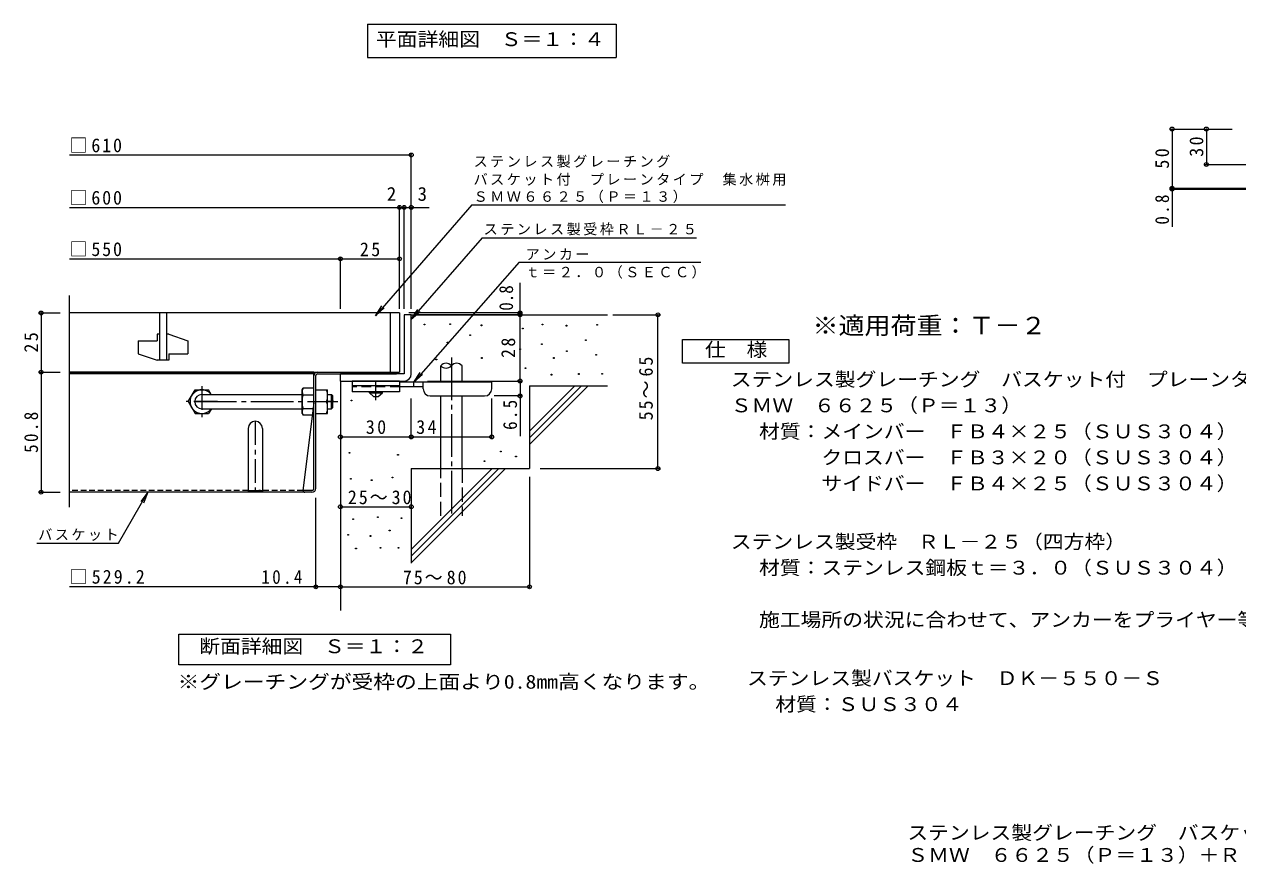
# Model space of a CAD drawing. Units: millimetres at full size, sheet at 1:4, with parts at other scales. Extents: x -928 to 1022, y -779 to 757.
# Drawn here: x -893 to 134, y -779 to -70 of the extents above; entities that cross this region are included whole.
import ezdxf
from ezdxf.enums import TextEntityAlignment as Align

# ---------------------------------------------------------------- set-up
doc = ezdxf.new("R2010")
doc.units = ezdxf.units.MM
doc.header["$LTSCALE"] = 4
doc.header["$PDMODE"] = 32
doc.header["$PDSIZE"] = 3.2
for name, pattern in [('CHAIN1', [8, 5, -1, 1, -1]), ('CHAIN2', [12, 9, -1, 1, -1]), ('DASHED1', [1.8, 1.2, -0.6]), ('DASHED2', [3, 2, -1]), ('DASHED3', [4, 3, -1])]:
    doc.linetypes.add(name, pattern=pattern)
for name, color, linetype, lineweight in [('A-4_その他', 7, 'Continuous', 9), ('A-5_文字', 7, 'Continuous', 9), ('D-0_芯', 7, 'Continuous', 9), ('D-1_躯体', 2, 'Continuous', 9), ('D-2_仕上', 3, 'Continuous', 9), ('D-4_その他', 7, 'Continuous', 9), ('D-5_文字', 7, 'Continuous', 9), ('D-6_寸法', 6, 'Continuous', 9), ('D-7_ハッチ', 2, 'Continuous', 9), ('D-8_記号', 2, 'Continuous', 9), ('D-9_0-HOJO', 4, 'Continuous', 9), ('D-B_7-WAKU-T', 2, 'Continuous', 9)]:
    doc.layers.add(name, color=color, linetype=linetype, lineweight=lineweight)
doc.layers.add('F-5_F-5ﾚｲﾔ', color=2, linetype='Continuous')
doc.styles.add('ＭＳ ゴシック', font='')
doc.styles.get('ＭＳ ゴシック').set_extended_font_data('MS Gothic')

msp = doc.modelspace()

# ---------------------------------------------------------------- linework, layer by layer
at = {"layer": 'A-4_その他'}
for p, q in [((77.008, -158.095), (129.089, -158.095)), ((78.208, -158.095), (78.208, -208.095)), ((107.229, -158.095), (107.229, -188.095)), ((106.029, -188.095), (240.892, -188.095)), ((77.008, -208.095), (164.759, -208.095)), ((77.008, -208.895), (164.892, -208.895)), ((78.208, -208.095), (78.208, -240.886))]:
    msp.add_line(p, q, dxfattribs=at)
for p in [(78.208, -158.095), (107.229, -158.095), (107.229, -188.095), (78.208, -208.095), (78.208, -208.895)]:
    msp.add_point(p, dxfattribs=at)
at = {"layer": 'A-5_文字'}
for p, q in [((-602.491, -69.561), (-392.091, -69.561)), ((-602.491, -69.561), (-602.491, -97.561)), ((-392.091, -69.561), (-392.091, -97.561)), ((-602.491, -97.561), (-392.091, -97.561))]:
    msp.add_line(p, q, dxfattribs=at)
at = {"layer": 'D-0_芯'}
for points in [[(-554.511, -323.581), (-554.511, -322.981), (-553.911, -322.981), (-553.911, -323.581)], [(-532.855, -323.31), (-532.855, -322.71), (-532.255, -322.71), (-532.255, -323.31)], [(-506.326, -324.393), (-506.326, -323.793), (-505.726, -323.793), (-505.726, -324.393)], [(-471.406, -327.1), (-471.406, -326.5), (-470.806, -326.5), (-470.806, -327.1)], [(-454.623, -323.581), (-454.623, -322.981), (-454.023, -322.981), (-454.023, -323.581)], [(-434.321, -324.664), (-434.321, -324.063), (-433.721, -324.063), (-433.721, -324.664)], [(-408.334, -323.851), (-408.334, -323.251), (-407.734, -323.251), (-407.734, -323.851)], [(-535.021, -339.011), (-535.021, -338.41), (-534.421, -338.41), (-534.421, -339.011)], [(-515.801, -332.784), (-515.801, -332.184), (-515.201, -332.184), (-515.201, -332.784)], [(-418.079, -336.845), (-418.079, -336.245), (-417.479, -336.245), (-417.479, -336.845)], [(-473.572, -344.424), (-473.572, -343.824), (-472.972, -343.824), (-472.972, -344.424)], [(-455.164, -340.364), (-455.164, -339.764), (-454.564, -339.764), (-454.564, -340.364)], [(-434.05, -346.319), (-434.05, -345.719), (-433.45, -345.719), (-433.45, -346.319)], [(-409.146, -349.297), (-409.146, -348.697), (-408.546, -348.697), (-408.546, -349.297)], [(-544.495, -353.358), (-544.495, -352.757), (-543.895, -352.757), (-543.895, -353.358)], [(-506.056, -352.004), (-506.056, -351.404), (-505.456, -351.404), (-505.456, -352.004)], [(-445.149, -352.004), (-445.149, -351.404), (-444.548, -351.404), (-444.548, -352.004)], [(-468.97, -360.666), (-468.97, -360.066), (-468.37, -360.066), (-468.37, -360.666)], [(-447.043, -366.08), (-447.043, -365.48), (-446.443, -365.48), (-446.443, -366.08)], [(-424.034, -365.539), (-424.034, -364.939), (-423.434, -364.939), (-423.434, -365.539)], [(-404.273, -365.268), (-404.273, -364.668), (-403.673, -364.668), (-403.673, -365.268)], [(-616.247, -387.821), (-616.247, -387.221), (-615.647, -387.221), (-615.647, -387.821)], [(-489.834, -431.079), (-489.834, -430.479), (-489.234, -430.479), (-489.234, -431.079)], [(-617.822, -432.287), (-617.822, -431.687), (-617.222, -431.687), (-617.222, -432.287)], [(-576.909, -433.945), (-576.909, -433.345), (-576.309, -433.345), (-576.309, -433.945)], [(-503.639, -439.2), (-503.639, -438.6), (-503.04, -438.6), (-503.04, -439.2)], [(-477.091, -435.379), (-477.091, -434.779), (-476.491, -434.779), (-476.491, -435.379)], [(-616.856, -454.058), (-616.856, -453.457), (-616.256, -453.457), (-616.256, -454.058)], [(-599.193, -455.276), (-599.193, -454.676), (-598.593, -454.676), (-598.593, -455.276)], [(-581.53, -453.144), (-581.53, -452.544), (-580.93, -452.544), (-580.93, -453.144)], [(-614.724, -488.166), (-614.724, -487.566), (-614.124, -487.566), (-614.124, -488.166)], [(-594.016, -486.643), (-594.016, -486.043), (-593.416, -486.043), (-593.416, -486.643)], [(-574.069, -487.404), (-574.069, -486.804), (-573.469, -486.804), (-573.469, -487.404)], [(-618.988, -501.565), (-618.988, -500.965), (-618.388, -500.965), (-618.388, -501.565)], [(-600.106, -502.479), (-600.106, -501.879), (-599.506, -501.879), (-599.506, -502.479)], [(-583.966, -497.758), (-583.966, -497.158), (-583.366, -497.158), (-583.366, -497.758)], [(-612.44, -512.985), (-612.44, -512.385), (-611.84, -512.385), (-611.84, -512.985)], [(-591.732, -512.376), (-591.732, -511.776), (-591.132, -511.776), (-591.132, -512.376)], [(-576.505, -512.376), (-576.505, -511.776), (-575.905, -511.776), (-575.905, -512.376)]]:
    msp.add_lwpolyline(points, close=True, dxfattribs=at)
at = {"layer": 'D-1_躯体'}
for p, q in [((-571.361, -315.201), (-571.361, -365.201)), ((-565.361, -315.201), (-571.361, -315.201)), ((-565.361, -365.201), (-565.361, -315.201)), ((-571.361, -365.201), (-625.361, -365.201)), ((-625.361, -371.201), (-625.361, -365.201)), ((-625.361, -371.201), (-571.361, -371.201))]:
    msp.add_line(p, q, dxfattribs=at)
at = {"layer": 'D-1_躯体', "color": 3}
for p, q in [((-636.168, -382.601), (-632.768, -382.601)), ((-632.768, -382.601), (-631.768, -383.601)), ((-632.768, -394.601), (-632.768, -382.601)), ((-631.768, -393.601), (-631.768, -383.601)), ((-636.168, -394.601), (-632.768, -394.601)), ((-632.768, -394.601), (-631.768, -393.601))]:
    msp.add_line(p, q, dxfattribs=at)
at = {"layer": 'D-1_躯体'}
msp.add_arc((-571.361, -365.201), 6, 270, 0, dxfattribs=at)
at = {"layer": 'D-2_仕上'}
for p, q in [((-854.428, -477.709), (-854.428, -298.97)), ((-575.361, -313.601), (-854.428, -313.601)), ((-778.361, -313.601), (-778.361, -353.601)), ((-772.361, -313.601), (-772.361, -353.601)), ((-583.361, -313.601), (-583.361, -363.601)), ((-575.361, -313.601), (-575.361, -363.601)), ((-796.361, -337.101), (-796.361, -348.101)), ((-796.361, -337.101), (-780.361, -337.101)), ((-780.361, -331.601), (-780.361, -337.101)), ((-778.361, -331.601), (-780.361, -331.601)), ((-770.361, -331.601), (-772.361, -331.601)), ((-770.361, -331.601), (-754.361, -337.101)), ((-754.361, -337.101), (-754.361, -348.101)), ((-796.361, -348.101), (-780.361, -353.601)), ((-770.361, -348.101), (-770.361, -353.601)), ((-770.361, -348.101), (-754.361, -348.101)), ((-770.361, -353.601), (-780.361, -353.601)), ((-854.428, -363.601), (-575.361, -363.601))]:
    msp.add_line(p, q, dxfattribs=at)
at = {"layer": 'D-4_その他'}
for p, q in [((-854.428, -180.054), (-565.361, -180.054)), ((-565.361, -310.019), (-565.361, -178.854)), ((-854.428, -224.332), (-575.361, -224.332)), ((-575.361, -310.019), (-575.361, -223.132)), ((-575.361, -224.332), (-573.36, -224.332)), ((-573.36, -224.332), (-550.296, -224.332)), ((-571.361, -310.019), (-571.361, -223.132)), ((-625.361, -310.019), (-625.361, -266.633)), ((-854.428, -267.833), (-625.361, -267.833)), ((-625.361, -267.833), (-575.361, -267.833)), ((-473.375, -315.201), (-473.375, -288.066)), ((-879.789, -313.601), (-862.428, -313.601)), ((-878.589, -313.601), (-878.589, -363.601)), ((-472.175, -313.601), (-567.361, -313.601)), ((-472.175, -315.201), (-562.013, -315.201)), ((-473.375, -371.201), (-473.375, -315.201)), ((-394.949, -315.201), (-355.487, -315.201)), ((-356.687, -445.201), (-356.687, -315.201)), ((-879.789, -363.601), (-862.428, -363.601)), ((-878.589, -363.601), (-878.589, -465.201)), ((-551.757, -371.201), (-472.175, -371.201)), ((-473.375, -371.201), (-473.375, -417.901)), ((-565.357, -419.642), (-565.357, -385.801)), ((-497.357, -419.642), (-497.357, -385.801)), ((-472.175, -383.801), (-495.357, -383.801)), ((-456.466, -445.201), (-355.487, -445.201)), ((-465.36, -452.201), (-465.36, -546.401)), ((-879.789, -465.201), (-862.428, -465.201)), ((-788.183, -465.201), (-792.01, -474.44)), ((-646.168, -546.401), (-646.168, -470.001)), ((-625.361, -477.448), (-565.361, -477.448)), ((-646.168, -545.201), (-854.428, -545.201)), ((-625.361, -545.201), (-646.168, -545.201)), ((-625.361, -545.201), (-465.36, -545.201))]:
    msp.add_line(p, q, dxfattribs=at)
for points in [[(-625.357, -418.442), (-565.357, -418.442), (-497.357, -418.442)], [(-882.26, -508.208), (-813.013, -508.208), (-788.183, -465.201), (-794.271, -473.134)]]:
    msp.add_lwpolyline(points, dxfattribs=at)
for p in [(-565.361, -180.054), (-575.361, -224.332), (-571.361, -224.332), (-565.361, -224.332), (-625.361, -267.833), (-575.361, -267.833), (-878.589, -313.601), (-473.375, -313.601), (-473.375, -315.201), (-356.687, -315.201), (-878.589, -363.601), (-473.375, -371.201), (-473.375, -383.801), (-625.357, -418.442), (-565.357, -418.442), (-497.357, -418.442), (-356.687, -445.201), (-878.589, -465.201), (-625.361, -477.448), (-565.361, -477.448), (-646.168, -545.201), (-625.361, -545.201), (-465.36, -545.201)]:
    msp.add_point(p, dxfattribs=at)
at = {"layer": 'D-5_文字'}
for p, q in [((-514.074, -222.161), (-595.749, -316.001)), ((-514.074, -222.161), (-248.694, -222.161)), ((-505.435, -250.037), (-565.361, -318.889)), ((-505.435, -250.037), (-324.104, -250.037)), ((-474.145, -270.741), (-320.407, -270.741)), ((-595.749, -316.001), (-590.225, -307.666)), ((-595.749, -316.001), (-588.256, -309.38)), ((-565.361, -318.889), (-559.837, -310.553)), ((-565.361, -318.889), (-557.868, -312.267)), ((-563.357, -372.201), (-555.864, -365.579))]:
    msp.add_line(p, q, dxfattribs=at)
msp.add_lwpolyline([(-474.145, -270.741), (-563.357, -372.201), (-557.833, -363.865)], dxfattribs=at)
for points in [[(-335.935, -355.964), (-335.935, -335.964), (-245.935, -335.964), (-245.935, -355.964)], [(-762.159, -611.201), (-762.159, -585.201), (-532.159, -585.201), (-532.159, -611.201)]]:
    msp.add_lwpolyline(points, close=True, dxfattribs=at)
at = {"layer": 'D-6_寸法'}
for p, q in [((-565.361, -315.201), (-399.361, -315.201)), ((-540.444, -372.201), (-540.444, -358.201)), ((-522.444, -372.201), (-522.444, -358.201)), ((-625.361, -371.201), (-625.361, -565.201)), ((-465.361, -413.605), (-426.957, -375.201)), ((-465.361, -375.201), (-399.361, -375.201)), ((-465.361, -419.261), (-421.301, -375.201)), ((-465.361, -375.201), (-465.361, -445.201)), ((-465.361, -424.918), (-415.644, -375.201)), ((-540.444, -445.201), (-540.444, -383.801)), ((-522.444, -445.201), (-522.444, -383.801)), ((-565.361, -445.201), (-465.361, -445.201)), ((-565.361, -513.604), (-496.957, -445.201)), ((-565.361, -445.201), (-565.361, -525.201)), ((-565.361, -519.261), (-491.301, -445.201)), ((-565.361, -524.916), (-485.645, -445.201))]:
    msp.add_line(p, q, dxfattribs=at)
at = {"layer": 'D-6_寸法', "linetype": 'CHAIN2'}
msp.add_line((-531.444, -351.216), (-531.444, -485.201), dxfattribs=at)
at = {"layer": 'D-6_寸法', "linetype": 'DASHED3'}
for p, q in [((-540.444, -485.201), (-540.444, -445.201)), ((-522.444, -445.201), (-522.444, -485.201))]:
    msp.add_line(p, q, dxfattribs=at)
at = {"layer": 'D-6_寸法'}
for centre, start, end in [((-535.944, -362.262), 42.07146, 137.92854), ((-535.944, -354.139), 222.07146, 317.92854), ((-526.944, -362.262), 42.07146, 137.92854)]:
    msp.add_arc(centre, 6.062, start, end, dxfattribs=at)
at = {"layer": 'D-7_ハッチ'}
for p, q in [((-647.768, -363.601), (-854.428, -363.601)), ((-647.768, -365.201), (-854.428, -365.201)), ((-647.768, -462.268), (-647.768, -363.601)), ((-646.168, -462.001), (-646.168, -366.534)), ((-644.835, -365.201), (-577.761, -365.201)), ((-644.568, -363.601), (-577.761, -363.601)), ((-577.761, -363.601), (-577.761, -365.201)), ((-647.768, -389.601), (-656.992, -463.601)), ((-649.368, -465.201), (-854.428, -465.201)), ((-649.101, -463.601), (-656.992, -463.601))]:
    msp.add_line(p, q, dxfattribs=at)
at = {"layer": 'D-7_ハッチ', "linetype": 'DASHED1'}
for p, q in [((-703.368, -463.601), (-854.428, -463.601)), ((-656.992, -463.601), (-694.318, -463.601))]:
    msp.add_line(p, q, dxfattribs=at)
at = {"layer": 'D-7_ハッチ'}
for centre, radius, start, end in [((-644.568, -366.801), 3.2, 90, 180), ((-644.835, -366.534), 1.333, 90, 180), ((-655.392, -463.601), 1.6, 180, 270), ((-649.368, -462.001), 3.2, 270, 0), ((-649.101, -462.268), 1.333, 270, 0)]:
    msp.add_arc(centre, radius, start, end, dxfattribs=at)
at = {"layer": 'D-8_記号', "linetype": 'CHAIN1'}
for p, q in [((-742.561, -375.408), (-742.561, -401.794)), ((-729.368, -388.601), (-755.754, -388.601)), ((-697.368, -405.201), (-697.368, -465.201))]:
    msp.add_line(p, q, dxfattribs=at)
at = {"layer": 'D-8_記号'}
for p, q in [((-703.368, -411.201), (-703.368, -465.201)), ((-691.368, -411.201), (-691.368, -465.201)), ((-703.368, -463.601), (-691.368, -463.601)), ((-703.368, -463.601), (-694.318, -463.601))]:
    msp.add_line(p, q, dxfattribs=at)
msp.add_arc((-697.368, -411.201), 6, 0, 180, dxfattribs=at)
at = {"layer": 'D-9_0-HOJO', "color": 3}
for p, q in [((-615.357, -371.201), (-615.357, -380.201)), ((-575.357, -371.201), (-615.357, -371.201)), ((-575.357, -375.201), (-615.357, -375.201)), ((-575.357, -371.201), (-575.357, -380.201)), ((-575.357, -380.201), (-615.357, -380.201))]:
    msp.add_line(p, q, dxfattribs=at)
at = {"layer": 'D-9_0-HOJO', "color": 3, "linetype": 'DASHED2'}
msp.add_line((-575.357, -376.201), (-615.357, -376.201), dxfattribs=at)
at = {"layer": 'D-9_0-HOJO', "linetype": 'CHAIN1'}
msp.add_line((-595.357, -387.297), (-595.357, -371.201), dxfattribs=at)
at = {"layer": 'D-9_0-HOJO'}
for p, q in [((-497.357, -372.201), (-575.357, -372.201)), ((-555.347, -376.201), (-575.357, -376.201)), ((-563.357, -376.201), (-563.357, -372.201)), ((-555.357, -377.801), (-555.357, -372.201)), ((-497.357, -377.801), (-497.357, -372.201)), ((-549.357, -383.801), (-503.357, -383.801))]:
    msp.add_line(p, q, dxfattribs=at)
at = {"layer": 'D-9_0-HOJO', "color": 2}
for p, q in [((-600.857, -381.201), (-600.857, -380.201)), ((-600.857, -381.201), (-597.357, -384.2)), ((-600.857, -381.201), (-589.857, -381.201)), ((-597.357, -384.2), (-593.358, -384.2)), ((-593.358, -384.2), (-589.857, -381.201)), ((-589.857, -381.201), (-589.857, -380.201))]:
    msp.add_line(p, q, dxfattribs=at)
at = {"layer": 'D-9_0-HOJO'}
for centre, start, end in [((-549.357, -377.801), 180, 270), ((-503.357, -377.801), 270, 0)]:
    msp.add_arc(centre, 6, start, end, dxfattribs=at)
at = {"layer": 'D-B_7-WAKU-T'}
for p, q in [((-754.061, -388.601), (-748.287, -378.601)), ((-748.287, -378.601), (-736.834, -378.601)), ((-734.534, -382.585), (-736.834, -378.601)), ((-657.768, -378.601), (-656.902, -377.101)), ((-657.768, -398.601), (-657.768, -378.601)), ((-647.768, -377.101), (-656.902, -377.101)), ((-646.168, -378.601), (-636.168, -378.601)), ((-636.168, -398.601), (-636.168, -378.601)), ((-754.061, -388.601), (-748.287, -398.601)), ((-656.902, -382.874), (-647.768, -382.874)), ((-646.168, -388.601), (-637.034, -388.601)), ((-748.287, -398.601), (-736.834, -398.601)), ((-734.525, -394.601), (-736.834, -398.601)), ((-657.768, -398.601), (-656.902, -400.101)), ((-656.902, -394.328), (-647.768, -394.328)), ((-647.768, -400.101), (-656.902, -400.101)), ((-646.168, -398.601), (-636.168, -398.601))]:
    msp.add_line(p, q, dxfattribs=at)
at = {"layer": 'D-B_7-WAKU-T', "color": 3, "linetype": 'CHAIN2'}
msp.add_line((-749.137, -388.601), (-627.559, -388.601), dxfattribs=at)
at = {"layer": 'D-B_7-WAKU-T', "color": 3}
for p, q in [((-742.561, -382.601), (-657.768, -382.601)), ((-742.561, -394.601), (-657.768, -394.601))]:
    msp.add_line(p, q, dxfattribs=at)
at = {"layer": 'D-B_7-WAKU-T', "linetype": 'CHAIN1'}
msp.add_line((-630.795, -388.601), (-636.918, -388.601), dxfattribs=at)
at = {"layer": 'D-B_7-WAKU-T'}
for centre, radius, start, end in [((-742.561, -388.601), 10, 36.87019, 323.12981), ((-651.204, -380.391), 6.579, 149.99998, 176.07924), ((-651.034, -383.601), 14.866, 340.34633, 19.65366), ((-652.298, -379.921), 5.47, 180.2103, 212.68507), ((-638.403, -388.601), 19.365, 162.79973, 197.20026), ((-651.034, -393.601), 14.866, 340.34633, 19.65366), ((-652.298, -397.281), 5.47, 147.31491, 179.78969), ((-651.204, -396.811), 6.579, 183.92075, 210)]:
    msp.add_arc(centre, radius, start, end, dxfattribs=at)
at = {"layer": 'D-B_7-WAKU-T', "color": 3}
msp.add_arc((-742.561, -388.601), 6, 90, 270, dxfattribs=at)

# ---------------------------------------------------------------- texts
at = {"layer": 'A-4_その他', "color": 2, "char_height": 11.73, "attachment_point": 7, "rotation": 90, "style": 'ＭＳ ゴシック'}
for s, insert in [('\\T1.27;\\W0.95;30', (104.829, -181.595)), ('\\T1.27;\\W0.95;50', (75.808, -191.595)), ('\\T1.27;\\W0.9;0.8', (75.808, -238.923))]:
    msp.add_mtext(s, dxfattribs=dict(at, insert=insert))
at = {"layer": 'A-5_文字', "color": 2, "style": 'ＭＳ ゴシック', "width": 1.1}
msp.add_text('平面詳細図\u3000Ｓ＝１：４', height=11.73, dxfattribs=at).set_placement((-595.291, -91.561), align=Align.BOTTOM_LEFT)
at = {"layer": 'D-4_その他', "color": 2, "style": 'ＭＳ ゴシック'}
for s, p in [('2', (-586.097, -222.333)), ('3', (-560.04, -222.333))]:
    msp.add_text(s, height=11.73, dxfattribs=at).set_placement(p, align=Align.BOTTOM_LEFT)
at = {"layer": 'D-4_その他', "color": 2, "style": 'ＭＳ ゴシック', "width": 0.9}
msp.add_text('0.8', height=11.73, rotation=90, dxfattribs=at).set_placement((-475.775, -311.729), align=Align.BOTTOM_LEFT)
at = {"layer": 'D-4_その他', "color": 2, "style": 'ＭＳ ゴシック'}
for s, width, p in [('ステンレス製バスケット\u3000ＤＫ－５５０－Ｓ', 1.1, (-281.322, -631.755)), ('※グレーチングが受枠の上面より0.8mm高くなります。', 1.15, (-763.108, -634.786)), ('材質：ＳＵＳ３０４', 1.1, (-257.437, -653.755))]:
    msp.add_text(s, height=11.73, dxfattribs=dict(at, width=width)).set_placement(p, align=Align.BOTTOM_LEFT)
at = {"layer": 'D-4_その他', "color": 2, "char_height": 11.73, "attachment_point": 7, "style": 'ＭＳ ゴシック'}
for s, insert in [('\\T1.21;\\W0.95;□610', (-854.428, -178.054)), ('\\T1.21;\\W0.95;□600', (-854.428, -222.332)), ('\\T1.21;\\W0.95;□550', (-854.428, -265.833)), ('\\T1.27;\\W0.95;25', (-608.861, -265.833)), ('\\T1.27;\\W0.95;30', (-603.857, -416.042)), ('\\T1.27;\\W0.95;34', (-561.211, -416.042)), ('\\T1.22;\\W0.95;25～30', (-619.041, -475.449)), ('\\T1.23;\\W0.95;□529.2', (-854.428, -542.801)), ('\\T1.28;\\W0.9;10.4', (-692.207, -542.801)), ('\\T1.22;\\W0.95;75～80', (-572.508, -543.201))]:
    msp.add_mtext(s, dxfattribs=dict(at, insert=insert))
at = {"layer": 'D-4_その他', "color": 2, "char_height": 11.73, "attachment_point": 7, "rotation": 90, "style": 'ＭＳ ゴシック'}
for s, insert in [('\\T1.27;\\W0.95;25', (-880.989, -347.101)), ('\\T1.27;\\W0.95;28', (-477.375, -351.701)), ('\\T1.22;\\W0.95;55～65', (-360.899, -404.403)), ('\\T1.27;\\W0.9;6.5', (-475.775, -412.479)), ('\\T1.28;\\W0.9;50.8', (-880.989, -431.901))]:
    msp.add_mtext(s, dxfattribs=dict(at, insert=insert))
at = {"layer": 'D-4_その他', "insert": (-881.013, -506.305), "char_height": 8.798, "attachment_point": 7, "style": 'ＭＳ ゴシック'}
msp.add_mtext('\\T1.17;バスケット', dxfattribs=at)
at = {"layer": 'D-5_文字', "color": 3, "style": 'ＭＳ ゴシック', "width": 1.1}
msp.add_text('※適用荷重：Ｔ－２', height=14.66, dxfattribs=at).set_placement((-225.935, -335.964), align=Align.BOTTOM_LEFT)
at = {"layer": 'D-5_文字', "color": 2, "style": 'ＭＳ ゴシック', "width": 1.1}
for s, p in [('仕\u3000様', (-316.935, -353.964)), ('ステンレス製グレーチング\u3000バスケット付\u3000プレーンタイプ\u3000集水桝用', (-295.099, -379.132)), ('ＳＭＷ\u3000６６２５（Ｐ＝１３）', (-295.099, -401.132)), ('材質：メインバー\u3000ＦＢ４×２５（ＳＵＳ３０４）', (-271.214, -423.132)), ('\u3000\u3000\u3000クロスバー\u3000ＦＢ３×２０（ＳＵＳ３０４）', (-271.214, -445.132)), ('\u3000\u3000\u3000サイドバー\u3000ＦＢ４×２５（ＳＵＳ３０４）', (-271.214, -467.132)), ('ステンレス製受枠\u3000ＲＬ－２５（四方枠）', (-295.099, -516.369)), ('材質：ステンレス鋼板ｔ＝３．０（ＳＵＳ３０４）', (-271.214, -538.369)), ('施工場所の状況に合わせて、アンカーをプライヤー等で折り曲げてご使用ください。', (-271.214, -582.369)), ('断面詳細図\u3000Ｓ＝１：２', (-744.789, -604.813))]:
    msp.add_text(s, height=11.73, dxfattribs=at).set_placement(p, align=Align.BOTTOM_LEFT)
at = {"layer": 'D-5_文字', "char_height": 8.798, "attachment_point": 7, "style": 'ＭＳ ゴシック'}
for s, insert in [('\\T1.17;ステンレス製グレーチング', (-512.694, -190.852)), ('\\T1.17;バスケット付\u3000プレーンタイプ\u3000集水桝用', (-512.694, -206.098)), ('\\T1.17;ＳＭＷ６６２５（Ｐ＝１３）', (-512.694, -220.753)), ('\\T1.17;ステンレス製受枠ＲＬ－２５', (-504.188, -248.133)), ('\\T1.17;アンカー', (-468.687, -268.878)), ('\\T1.17;ｔ＝２．０（ＳＥＣＣ）', (-468.687, -284.605))]:
    msp.add_mtext(s, dxfattribs=dict(at, insert=insert))
at = {"layer": 'F-5_F-5ﾚｲﾔ', "style": 'ＭＳ ゴシック', "width": 1.1}
for s, p in [('ステンレス製グレーチング\u3000バスケット付\u3000プレーンタイプ\u3000集水桝用', (-145.731, -762.372)), ('ＳＭＷ\u3000６６２５（Ｐ＝１３）＋ＲＬ－２５（四方枠）＋ＤＫ－５５０－Ｓ', (-145.731, -781.233))]:
    msp.add_text(s, height=11.73, dxfattribs=at).set_placement(p, align=Align.BOTTOM_LEFT)

doc.saveas('drawing.dxf')
